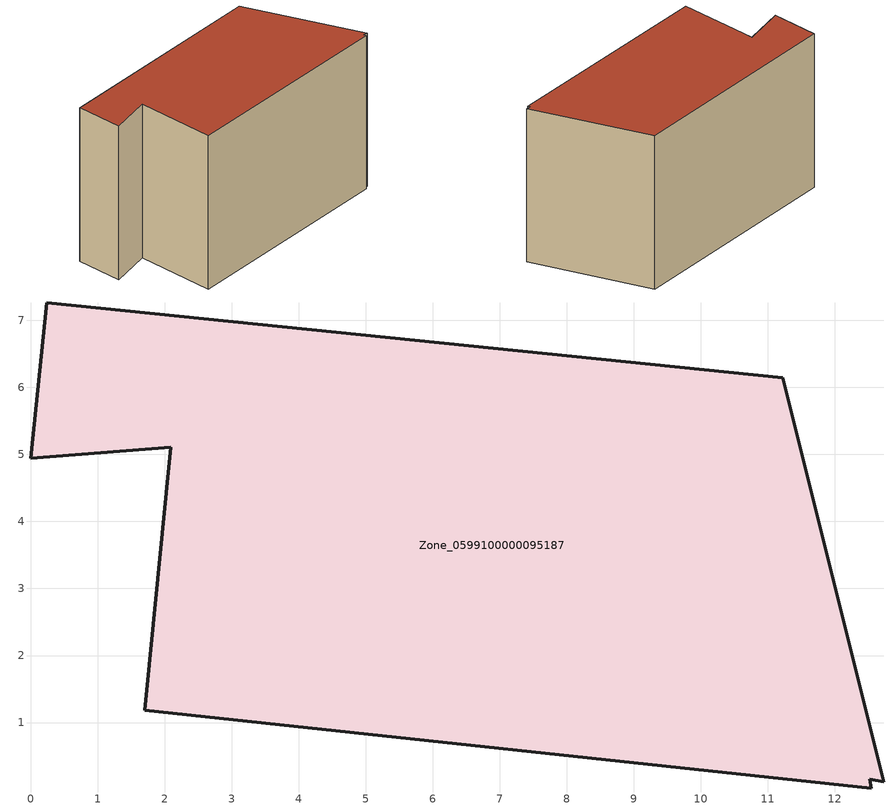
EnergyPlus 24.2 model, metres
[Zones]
Zone_0599100000095187
 floor ground (C_G): 2.09,5.11 0,4.94 0.24,7.26 11.22,6.14 12.73,0.12 12.52,0.15 12.55,0.02 1.7,1.18 z0
 wall outside (C_F): 11.22,6.14 0.24,7.26 0,4.94 2.09,5.11 1.7,1.18 12.55,0.02 12.52,0.15 12.73,0.12 11.22,6.14 z0:8.33
 roof outside (C_R): 1.7,1.18 12.55,0.02 12.52,0.15 12.73,0.12 11.22,6.14 0.24,7.26 0,4.94 2.09,5.11 z8.33
[BUILDING]
Pand.0599100000095187: North Axis=0; Terrain=City; Loads Convergence Tolerance Value=0.04; Temperature Convergence Tolerance Value=0.4; Solar Distribution=FullExterior; Maximum Number of Warmup Days=25; Minimum Number of Warmup Days=1
[Site:Location]
Rotterdam.The.Hague.AP_ZH_NLD Design_Conditions: Latitude=51.96; Longitude=4.45; Time Zone=1; Elevation=-4.5
[SITE:GROUNDTEMPERATURE:BUILDINGSURFACE]
18, 18, 18, 18, 18, 18, 18, 18, 18, 18, 18, 18
[MATERIAL] Thermal Absorptance=0.9; Solar Absorptance=0.7; Visible Absorptance=0.7
Name | Roughness | Thickness | Conductivity | Density | Specific Heat
G.TC.1992-2005 | MediumSmooth | 0.15 | 0.06 | 540 | 1210
F.TC.1992-2005 | Rough | 0.3 | 0.12 | 1920 | 840
R.TC.1992-2005 | MediumRough | 0.2 | 0.08 | 1500 | 1000
[CONSTRUCTION]
C_G: G.TC.1992-2005
C_F: F.TC.1992-2005
C_R: R.TC.1992-2005
[ZONE]
Zone_0599100000095187: Type=1; Multiplier=1; Ceiling Height=Autocalculate; Volume=Autocalculate; Floor Area=autocalculate; Part of Total Floor Area=Yes
[ZONEINFILTRATION:DESIGNFLOWRATE]
Infil_Zone_0599100000095187: Zone or ZoneList or Space or SpaceList=Zone_0599100000095187; Schedule=AlwaysOn; Design Flow Rate Calculation Method=Flow/Area; Flow Rate per Floor Area=0.0015; Constant Term Coefficient=1; Temperature Term Coefficient=0; Velocity Term Coefficient=0; Velocity Squared Term Coefficient=0
[HVACTEMPLATE:ZONE:IDEALLOADSAIRSYSTEM]
Zone_0599100000095187: Maximum Heating Supply Air Temperature=50; Minimum Cooling Supply Air Temperature=13; Maximum Heating Supply Air Humidity Ratio=0.0156; Minimum Cooling Supply Air Humidity Ratio=0.0077; Heating Limit=NoLimit; Cooling Limit=NoLimit; Dehumidification Control Type=ConstantSensibleHeatRatio; Cooling Sensible Heat Ratio=0.7; Dehumidification Setpoint=60; Humidification Control Type=None; Humidification Setpoint=30; Outdoor Air Method=None; Outdoor Air Flow Rate per Person=0.00944; Outdoor Air Flow Rate per Zone Floor Area=0; Outdoor Air Flow Rate per Zone=0; Demand Controlled Ventilation Type=None; Outdoor Air Economizer Type=NoEconomizer; Heat Recovery Type=None; Sensible Heat Recovery Effectiveness=0.7; Latent Heat Recovery Effectiveness=0.65
[ZONECONTROL:THERMOSTAT]
ThermostatControl_Zone_0599100000095187: Zone or ZoneList=Zone_0599100000095187; Control Type Schedule=DualSetpointControlType; Control 1=Thermostat_Zone_0599100000095187; Temperature Difference Between Cutout And Setpoint=0
[THERMOSTATSETPOINT:DUALSETPOINT]
Thermostat_Zone_0599100000095187: Heating Setpoint Temperature Schedule=HeatingSetpoint_Zone_0599100000095187; Cooling Setpoint Temperature Schedule=CoolingSetpoint_Zone_0599100000095187
[SCHEDULE:COMPACT]
HeatingSetpoint_Zone_0599100000095187: Through: 12/31, For: AllDays, Until: 24:00, 21
CoolingSetpoint_Zone_0599100000095187: Through: 12/31, For: AllDays, Until: 24:00, 24
DualSetpointControlType: Through: 12/31, For: AllDays, Until: 24:00, 4
AlwaysOn: Through: 12/31, For: AllDays, Until: 24:00, 1
